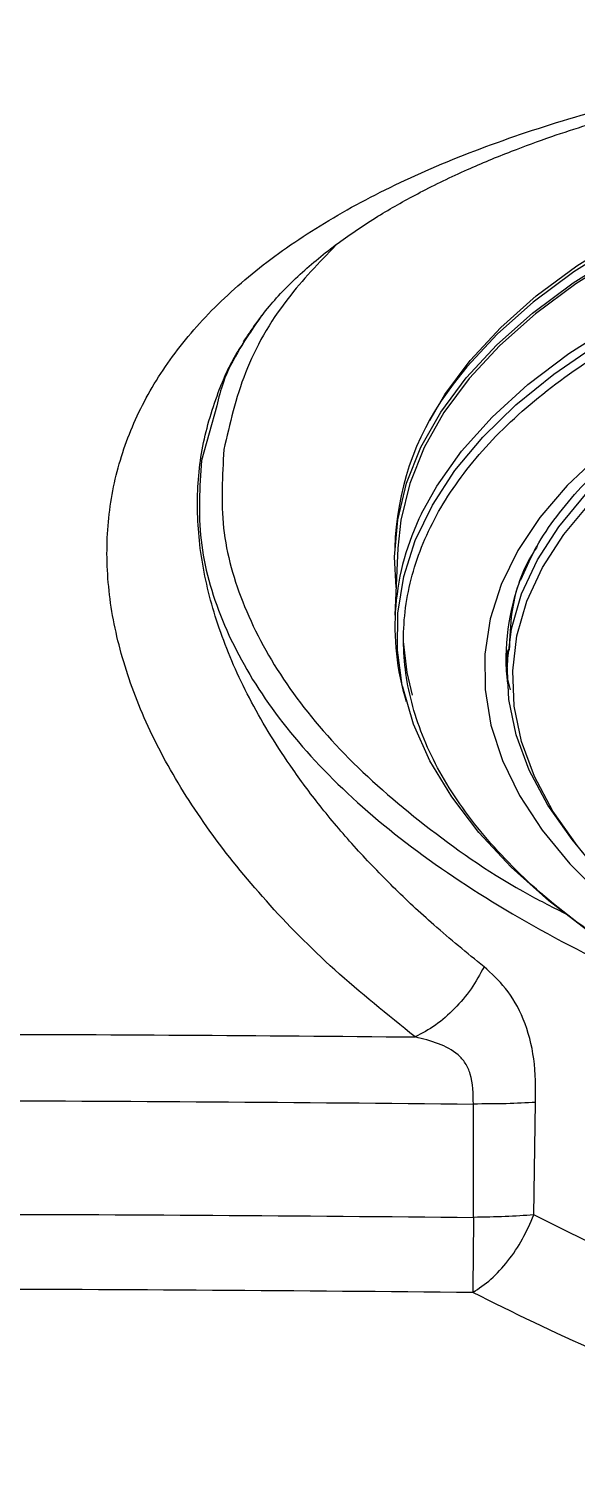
# Model space of a CAD drawing. Extents: x 400 to 501, y 484 to 634.
# Drawn here: x 450.616 to 451.966, y 582.327 to 585.904 of the extents above; entities that cross this region are included whole.
import ezdxf

# ---------------------------------------------------------------- set-up
doc = ezdxf.new("R2010")
doc.units = 0
doc.header["$MEASUREMENT"] = 0
doc.layers.add('DIM', color=3, linetype='Continuous')
doc.layers.add('GEOMETRY', color=3, linetype='Continuous', lineweight=25)

# ---------------------------------------------------------------- blocks, each defined once
blk = doc.blocks.new('2026 GRANDEE')
at = {"layer": 'GEOMETRY'}
for p, q in [((0.7245, -11.7057), (0.7407, -11.681)), ((0.7217, -11.7099), (0.7245, -11.7057)), ((0.6549, -11.8661), (0.6171, -12.0007)), ((1.0955, -12.1899), (1.0943, -12.2169)), ((1.1021, -12.2172), (1.0946, -12.3826)), ((1.3729, -12.4683), (1.3718, -12.5102)), ((1.2887, -13.8682), (1.2882, -13.5885)), ((1.4371, -13.8622), (1.4418, -13.5844))]:
    blk.add_line(p, q, dxfattribs=at)
at = {"layer": 'GEOMETRY', "color": 4, "flags": 128}
for points in [[(1.1129, -12.556), (1.1008, -12.4687), (1.1017, -12.3775), (1.1164, -12.2872), (1.145, -12.1981), (1.1872, -12.1107), (1.2428, -12.0255), (1.3115, -11.9429), (1.393, -11.8634), (1.4868, -11.7874), (1.5924, -11.7153)], [(1.1605, -12.1315), (1.1977, -12.0642), (1.2592, -11.9775), (1.3343, -11.8938), (1.4226, -11.8135), (1.5237, -11.7371), (1.6369, -11.6649), (1.7618, -11.5974), (1.8974, -11.5349), (2.0432, -11.4778)]]:
    blk.add_lwpolyline(points, dxfattribs=at)
at = {"layer": 'GEOMETRY', "flags": 128}
for points in [[(1.1805, -11.9018), (1.2181, -11.838), (1.2804, -11.7539), (1.3557, -11.6726), (1.4436, -11.5946), (1.5436, -11.5203), (1.6552, -11.4502), (1.7777, -11.3846), (1.9105, -11.3237), (2.053, -11.2681)], [(2.0469, -11.2823), (1.904, -11.3382), (1.7708, -11.3992), (1.6478, -11.4651), (1.5359, -11.5354), (1.4356, -11.6099), (1.3475, -11.6881), (1.2719, -11.7697), (1.2386, -11.8121)], [(1.0977, -12.3142), (1.0937, -12.2383), (1.1016, -12.147), (1.1234, -12.0567), (1.1589, -11.9679), (1.2081, -11.8811), (1.2707, -11.7967), (1.3462, -11.7152), (1.4344, -11.6369), (1.5347, -11.5624), (1.6466, -11.4921), (1.7695, -11.4262), (1.9028, -11.3652), (2.0457, -11.3094)], [(2.0507, -11.3124), (1.9082, -11.3681), (1.7754, -11.4289), (1.6528, -11.4946), (1.5412, -11.5648), (1.4412, -11.639), (1.3533, -11.717), (1.278, -11.7983), (1.2156, -11.8825), (1.1666, -11.969), (1.1311, -12.0576), (1.1094, -12.1476), (1.1021, -12.2172)], [(2.1733, -11.6703), (2.0378, -11.724), (1.9121, -11.7829), (1.7967, -11.8465), (1.6925, -11.9145), (1.6, -11.9866), (1.5198, -12.0623), (1.4524, -12.1411), (1.398, -12.2226), (1.3571, -12.3063), (1.33, -12.3918), (1.3166, -12.4785), (1.3172, -12.5659), (1.3317, -12.6536), (1.3601, -12.7409), (1.4021, -12.8274), (1.4576, -12.9126), (1.5262, -12.996), (1.6075, -13.077), (1.701, -13.1553), (1.8061, -13.2304), (1.9224, -13.3018), (2.0059, -13.3472)], [(1.5575, -12.967), (1.544, -12.9504), (1.4846, -12.8662), (1.4388, -12.7805), (1.4069, -12.6938), (1.389, -12.6067), (1.3853, -12.5197), (1.3958, -12.4333), (1.4205, -12.348), (1.4592, -12.2644), (1.5115, -12.1831), (1.5774, -12.1044), (1.6562, -12.0289), (1.7476, -11.957), (1.851, -11.8893), (1.9657, -11.826), (2.091, -11.7676), (2.2263, -11.7145)], [(1.5659, -12.977), (1.5317, -12.9362), (1.4719, -12.8515), (1.4258, -12.7652), (1.3937, -12.678), (1.3757, -12.5904), (1.372, -12.5028), (1.3826, -12.4159), (1.4074, -12.3301), (1.4463, -12.246), (1.499, -12.1642), (1.5652, -12.085), (1.6446, -12.0091), (1.7209, -11.9481)], [(1.1148, -12.4476), (1.1244, -12.5237), (1.1376, -12.5799)], [(1.6937, -13.2434), (1.5782, -13.167), (1.4741, -13.0871), (1.3819, -13.0042), (1.302, -12.9186), (1.2349, -12.831), (1.181, -12.7417), (1.1406, -12.6512), (1.1138, -12.5601), (1.1129, -12.556)]]:
    blk.add_lwpolyline(points, dxfattribs=at)
at = {"layer": 'GEOMETRY'}
for centre, radius, start, end in [((1.7821, -12.2339), 0.688, 142.1834, 176.3298), ((1.7193, -12.4107), 0.6247, 153.4524, 197.1775), ((1.9186, -12.4883), 0.55, 158.4318, 186.6522)]:
    blk.add_arc(centre, radius, start, end, dxfattribs=at)
at = {"layer": 'GEOMETRY', "color": 4}
for points, knots in [([(1.1446, -13.423), (1.0766, -13.3683), (0.9412, -13.2594), (0.7733, -13.0884), (0.6334, -12.9157), (0.5241, -12.7426), (0.4453, -12.5713), (0.397, -12.4034), (0.3792, -12.2404), (0.3918, -12.0837), (0.4344, -11.9342), (0.5066, -11.793), (0.608, -11.6609), (0.7377, -11.5384), (0.8951, -11.4263), (1.0788, -11.3249), (1.2878, -11.2347), (1.5203, -11.156), (1.7747, -11.089), (2.0489, -11.0339), (2.3406, -10.9909), (2.6471, -10.9599), (2.9658, -10.9411), (3.2935, -10.9346), (3.6272, -10.9393), (3.8506, -10.9525), (3.9625, -10.9591)], [0, 0, 0, 0, 0.042865, 0.085422, 0.127682, 0.169666, 0.211406, 0.252939, 0.29431, 0.335563, 0.376745, 0.417899, 0.45906, 0.500255, 0.541506, 0.582823, 0.624213, 0.665674, 0.707206, 0.748805, 0.790469, 0.832201, 0.874009, 0.915903, 0.957897, 1, 1, 1, 1]), ([(0.721, -11.7081), (0.7403, -11.6793), (0.7772, -11.6243), (0.8602, -11.5386), (0.9556, -11.4611), (1.0537, -11.396), (1.1582, -11.3371), (1.2664, -11.285), (1.376, -11.2394), (1.4756, -11.203), (1.5646, -11.1737), (1.6539, -11.1469), (1.7562, -11.119), (1.8875, -11.0874), (2.0539, -11.0533), (2.2475, -11.0211), (2.4664, -10.9927), (2.7077, -10.9698), (2.9837, -10.9534), (3.2948, -10.9465), (3.6244, -10.9504), (3.8495, -10.9642), (3.9589, -10.971)], [0, 0, 0, 0, 0.064506, 0.123125, 0.176227, 0.224215, 0.267046, 0.313282, 0.352933, 0.386937, 0.415275, 0.439484, 0.469924, 0.506846, 0.552106, 0.606148, 0.657933, 0.715887, 0.780055, 0.850495, 0.927279, 1, 1, 1, 1]), ([(0.9488, -11.4694), (0.9074, -11.5128), (0.8114, -11.6132), (0.7159, -11.783), (0.6871, -11.9103), (0.6726, -11.974)], [0, 0, 0, 0, 0.275083, 0.637541, 1, 1, 1, 1]), ([(-1.2882, -13.5883), (-0.8588, -13.5843), (0, -13.5765), (0.8588, -13.5845), (1.2882, -13.5885)], [0, 0, 0, 0, 0.499997, 1, 1, 1, 1]), ([(-1.2887, -13.8682), (-0.8585, -13.8644), (0.0006, -13.8568), (0.8598, -13.8644), (1.2887, -13.8682)], [0, 0, 0, 0, 0.500744, 1, 1, 1, 1]), ([(1.2868, -14.0535), (0.8585, -14.0497), (0.0006, -14.0421), (-0.8572, -14.0497), (-1.2868, -14.0535)], [0, 0, 0, 0, 0.499255, 1, 1, 1, 1])]:
    blk.add_open_spline(points, degree=3, knots=knots, dxfattribs=at)
blk.add_open_spline([(1.7062, -13.2514), (1.6378, -13.206), (1.5009, -13.1151), (1.3423, -12.9656), (1.2217, -12.8094), (1.1441, -12.6484), (1.1101, -12.4854), (1.1205, -12.3232), (1.175, -12.1646), (1.2727, -12.0123), (1.4119, -11.8688), (1.5907, -11.7371), (1.8037, -11.6177), (1.9723, -11.5516), (2.0566, -11.5186)], degree=3, dxfattribs=at)
at = {"layer": 'GEOMETRY'}
for points, knots in [([(0.7655, -11.6434), (0.7284, -11.6973), (0.6784, -11.7698), (0.6597, -11.8464), (0.6549, -11.8661)], [0, 0, 0, 0, 0.7434869, 1, 1, 1, 1]), ([(1.4054, -12.2956), (1.416, -12.2712), (1.4374, -12.2213), (1.4851, -12.1478), (1.5441, -12.0754), (1.6147, -12.0055), (1.6962, -11.9385), (1.7883, -11.8747), (1.8905, -11.8144), (2.0025, -11.7581), (2.1081, -11.7123), (2.178, -11.6863), (2.205, -11.6763)], [0, 0, 0, 0, 0.101691, 0.2072, 0.311953, 0.416168, 0.52006, 0.623792, 0.727474, 0.831157, 0.934879, 1, 1, 1, 1]), ([(1.3145, -13.2498), (1.2725, -13.2157), (1.1933, -13.1512), (1.0894, -13.0536), (0.9968, -12.9573), (0.9144, -12.8605), (0.824, -12.7397), (0.7368, -12.5977), (0.6638, -12.4345), (0.6192, -12.2755), (0.6029, -12.1214), (0.6142, -11.9729), (0.6518, -11.8444), (0.6898, -11.7571), (0.7164, -11.7178), (0.7217, -11.7099)], [0, 0, 0, 0, 0.067419, 0.127294, 0.186679, 0.248687, 0.307386, 0.409633, 0.509664, 0.609371, 0.709154, 0.808238, 0.907925, 0.981401, 1, 1, 1, 1]), ([(0.6726, -11.974), (0.6687, -12.0384), (0.6608, -12.1672), (0.7158, -12.3617), (0.8192, -12.5528), (0.973, -12.7378), (1.1767, -12.9122), (1.3628, -13.042), (1.4924, -13.1071), (1.5255, -13.1238)], [0, 0, 0, 0, 0.157621, 0.315243, 0.472864, 0.630485, 0.788107, 0.945728, 1, 1, 1, 1]), ([(0.6171, -12.0007), (0.613, -12.0663), (0.605, -12.1974), (0.661, -12.3953), (0.7661, -12.5898), (0.9232, -12.7778), (1.1282, -12.9563), (1.3791, -13.1214), (1.643, -13.261), (1.8369, -13.3359), (1.9203, -13.3681)], [0, 0, 0, 0, 0.128965, 0.257929, 0.386894, 0.515858, 0.644823, 0.773787, 0.902752, 1, 1, 1, 1]), ([(1.4458, -12.2127), (1.4401, -12.2215), (1.4066, -12.2739), (1.3806, -12.3599), (1.3779, -12.4373), (1.3769, -12.4684)], [0, 0, 0, 0, 0.108805, 0.6422, 1, 1, 1, 1]), ([(1.3799, -12.5664), (1.3753, -12.5487), (1.3669, -12.5167), (1.371, -12.4849), (1.3728, -12.4706)], [0, 0, 0, 0, 0.550341, 1, 1, 1, 1]), ([(1.3145, -13.2498), (1.3045, -13.2683), (1.2845, -13.3052), (1.2426, -13.3545), (1.1952, -13.3962), (1.1614, -13.414), (1.1446, -13.423)], [0, 0, 0, 0, 0.25, 0.5, 0.750001, 1, 1, 1, 1]), ([(1.4418, -13.5844), (1.4418, -13.5483), (1.4418, -13.4766), (1.4155, -13.3784), (1.3708, -13.3007), (1.3329, -13.2664), (1.3145, -13.2498)], [0, 0, 0, 0, 0.26612, 0.528168, 0.771254, 1, 1, 1, 1]), ([(1.2882, -13.5885), (1.288, -13.5632), (1.2877, -13.5276), (1.2699, -13.4873), (1.2447, -13.4593), (1.2015, -13.4372), (1.1639, -13.4278), (1.1446, -13.423)], [0, 0, 0, 0, 0.295396, 0.4148032, 0.5269088, 0.7554522, 1, 1, 1, 1]), ([(2.6449, -14.5137), (2.5211, -14.4874), (2.2728, -14.4345), (1.9212, -14.3273), (1.587, -14.2022), (1.387, -14.1031), (1.2868, -14.0535)], [0, 0, 0, 0, 0.247718, 0.497049, 0.747944, 1, 1, 1, 1])]:
    blk.add_open_spline(points, degree=3, knots=knots, dxfattribs=at)
at = {"layer": 'GEOMETRY', "ltscale": 16}
for points, knots in [([(-1.1446, -13.4227), (-0.7631, -13.4195), (0, -13.4133), (0.763, -13.4197), (1.1446, -13.423)], [0, 0, 0, 0, 0.499996, 1, 1, 1, 1]), ([(1.2887, -13.8682), (1.2884, -13.8974), (1.2879, -13.9457), (1.2872, -14.0095), (1.2869, -14.0375), (1.2868, -14.0535)], [0, 0, 0, 0, 0.3984, 0.657556, 1, 1, 1, 1]), ([(2.7125, -14.2977), (2.6547, -14.2859), (2.5387, -14.2622), (2.3682, -14.22), (2.1999, -14.1726), (1.9846, -14.1034), (1.7218, -14.0043), (1.5341, -13.9106), (1.4371, -13.8622)], [0, 0, 0, 0, 0.122356, 0.245988, 0.370884, 0.497031, 0.740188, 1, 1, 1, 1])]:
    blk.add_open_spline(points, degree=3, knots=knots, dxfattribs=at)
at = {"layer": 'GEOMETRY'}
for points in [[(1.4418, -13.5844), (1.4184, -13.5857), (1.3715, -13.5884), (1.316, -13.5884), (1.2882, -13.5885)], [(1.4371, -13.8622), (1.4143, -13.8637), (1.3687, -13.8668), (1.3154, -13.8677), (1.2887, -13.8682)]]:
    blk.add_open_spline(points, degree=3, dxfattribs=at)
at = {"layer": 'GEOMETRY', "ltscale": 16}
blk.add_open_spline([(1.2868, -14.0535), (1.3019, -14.0434), (1.332, -14.0233), (1.3741, -13.9769), (1.4112, -13.9225), (1.4284, -13.8823), (1.4371, -13.8622)], degree=3, dxfattribs=at)

msp = doc.modelspace()

# ---------------------------------------------------------------- block references
at = {"layer": 'DIM'}
msp.add_blockref('2026 GRANDEE', (450.4248, 596.8403), dxfattribs=at)

doc.saveas('drawing.dxf')
